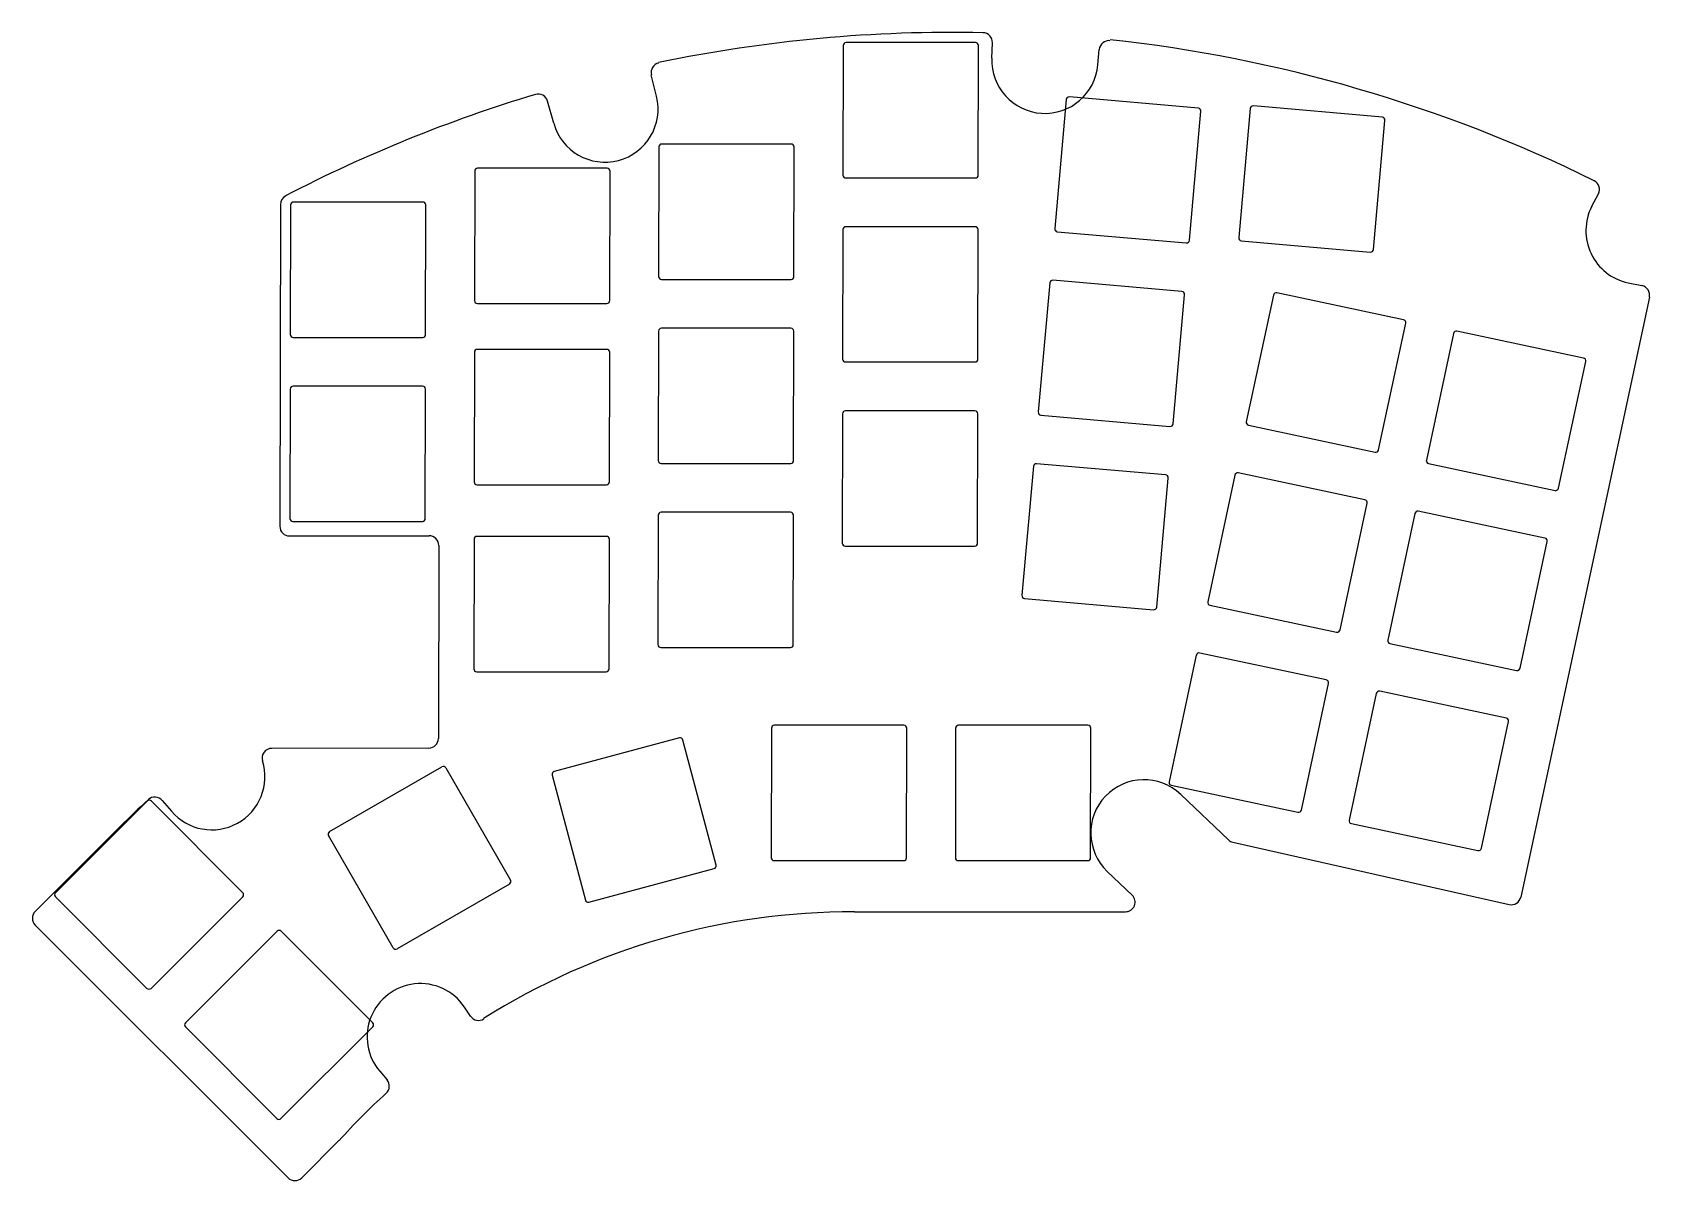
# Model space of a CAD drawing. Extents: x -130 to 37, y -49 to 69.
import ezdxf

# ---------------------------------------------------------------- set-up
doc = ezdxf.new("R2010")
doc.units = 0
doc.layers.add('Sketch243', color=7, linetype='CONTINUOUS')

msp = doc.modelspace()

# ---------------------------------------------------------------- linework, layer by layer
at = {"layer": 'Sketch243'}
for p, q in [((-45.9505, 68.0385, 22.4079), (-45.975, 54.6568, 21.707)), ((-32.2583, 68.338, 21.9454), (-45.6502, 68.338, 22.4131)), ((-31.9835, 54.6568, 21.2184), (-31.959, 68.0385, 21.9193)), ((-30.5812, 66.7279, 21.8024), (-30.5178, 68.3284, 21.8842)), ((-19.6144, 66.0378, 21.3833), (-19.4705, 67.6331, 21.4619)), ((-65.2463, 62.7967, 22.8068), (-65.7882, 65.0116, 22.9419)), ((-75.8812, 60.0004, 23.0316), (-76.5208, 62.2946, 23.1742)), ((-22.8889, 62.4557, 21.3098), (-24.0805, 49.125, 20.6523)), ((-9.22488, 61.5618, 20.7858), (-22.5636, 62.7281, 21.3127)), ((-10.1445, 47.9065, 20.1018), (-8.95293, 61.2372, 20.7592)), ((-3.86181, 61.516, 20.5961), (-5.05337, 48.1853, 19.9386)), ((9.80224, 60.622, 20.072), (-3.5365, 61.7883, 20.599)), ((8.88263, 46.9667, 19.3881), (10.0742, 60.2975, 20.0455)), ((-65.0081, 57.5528, 22.5235), (-65.0326, 44.1712, 21.8226)), ((-51.3159, 57.8524, 22.0611), (-64.7077, 57.8524, 22.5287)), ((-51.0411, 44.1712, 21.3341), (-51.0166, 57.5528, 22.0349)), ((-70.3588, 55.3559, 22.5952), (-83.7507, 55.3559, 23.0628)), ((-84.0511, 55.0563, 23.0576), (-84.0755, 41.6746, 22.3567)), ((-70.0841, 41.6746, 21.8681), (-70.0596, 55.0563, 22.569)), ((-45.6757, 54.3572, 21.6808), (-32.2839, 54.3572, 21.2132)), ((-89.4036, 51.8607, 23.0769), (-102.795, 51.8607, 23.5446)), ((31.4661, 51.4195, 18.8329), (32.1401, 52.7157, 18.8774)), ((-104.138, 51.6012, 23.5779), (-104.199, 18.3502, 21.8363)), ((-103.096, 51.5611, 23.5394), (-103.12, 38.1794, 22.8385)), ((-89.1288, 38.1794, 22.3499), (-89.1044, 51.5611, 23.0508)), ((-45.9853, 49.0146, 21.4115), (-46.0098, 35.6329, 20.7106)), ((-32.2931, 49.3141, 20.9491), (-45.6849, 49.3141, 21.4167)), ((-32.0183, 35.6329, 20.222), (-31.9938, 49.0146, 20.9229)), ((-23.8085, 48.8005, 20.6258), (-10.4698, 47.6342, 20.0989)), ((-4.78142, 47.8607, 19.9121), (8.55733, 46.6944, 19.3851)), ((-64.7333, 43.8716, 21.7965), (-51.3415, 43.8716, 21.3288)), ((-24.5829, 43.5042, 20.3751), (-25.7745, 30.1735, 19.7177)), ((-10.9188, 42.6103, 19.8511), (-24.2576, 43.7766, 20.3781)), ((35.2273, 43.5138, 18.287), (36.6467, 43.2226, 18.2222)), ((-11.8385, 28.955, 19.1671), (-10.6469, 42.2857, 19.8246)), ((-1.45544, 42.2449, 19.5015), (-4.2637, 29.1556, 18.9131)), ((11.9947, 39.6934, 18.898), (-1.09942, 42.4756, 19.5011)), ((37.421, 42.0366, 18.133), (24.1128, -19.9688, 15.3461)), ((-83.7763, 41.375, 22.3306), (-70.3844, 41.375, 21.8629)), ((-65.0429, 38.529, 21.5271), (-65.0674, 25.1473, 20.8263)), ((-51.3507, 38.8285, 21.0647), (-64.7425, 38.8285, 21.5324)), ((-51.0759, 25.1473, 20.3377), (-51.0514, 38.529, 21.0385)), ((9.41671, 26.2489, 18.283), (12.225, 39.3381, 18.8713)), ((30.6098, 35.7381, 18.0405), (17.5157, 38.5203, 18.6437)), ((-102.821, 37.8798, 22.8123), (-89.4292, 37.8798, 22.3447)), ((17.1597, 38.2896, 18.644), (14.3514, 25.2003, 18.0557)), ((-84.0853, 36.332, 22.0769), (-84.1098, 22.9503, 21.376)), ((-70.3931, 36.6316, 21.6145), (-83.7849, 36.6316, 22.0821)), ((-70.1183, 22.9503, 20.8874), (-70.0938, 36.332, 21.5883)), ((-45.7105, 35.3333, 20.6845), (-32.3187, 35.3333, 20.2168)), ((28.0318, 22.2936, 17.4255), (30.8401, 35.3828, 18.0138)), ((-103.131, 32.5372, 22.543), (-103.155, 19.1555, 21.8421)), ((-89.4384, 32.8368, 22.0805), (-102.83, 32.8368, 22.5482)), ((-89.1636, 19.1555, 21.3535), (-89.1392, 32.5372, 22.0544)), ((-32.3279, 30.2903, 19.9527), (-45.7197, 30.2903, 20.4203)), ((-46.0201, 29.9907, 20.4151), (-46.0446, 16.609, 19.7142)), ((-32.0531, 16.609, 19.2256), (-32.0286, 29.9907, 19.9265)), ((-25.5025, 29.849, 19.6912), (-12.1638, 28.6827, 19.1642)), ((-4.03342, 28.8003, 18.8865), (9.06068, 26.0181, 18.2833)), ((-64.7681, 24.8477, 20.8001), (-51.3763, 24.8477, 20.3324)), ((-26.2769, 24.5527, 19.4405), (-27.4684, 11.222, 18.783)), ((-12.6128, 23.6588, 18.9164), (-25.9516, 24.8251, 19.4434)), ((-5.44778, 23.6367, 18.6651), (-8.25604, 10.5475, 18.0767)), ((8.00235, 21.0852, 18.0616), (-5.09176, 23.8674, 18.6647)), ((14.5817, 24.845, 18.029), (27.6758, 22.0628, 17.4258)), ((-83.8105, 22.6507, 21.3499), (-70.4187, 22.6507, 20.8822)), ((-13.5324, 10.0035, 18.2325), (-12.3409, 23.3342, 18.8899)), ((5.42437, 7.64069, 17.4466), (8.23263, 20.7299, 18.0349)), ((-102.856, 18.8559, 21.8159), (-89.464, 18.8559, 21.3483)), ((-65.0777, 19.5051, 20.5307), (-65.1022, 6.12342, 19.8299)), ((-51.3855, 19.8046, 20.0683), (-64.7773, 19.8046, 20.536)), ((-51.1107, 6.12342, 19.3413), (-51.0862, 19.5051, 20.0421)), ((13.1673, 19.6814, 17.8076), (10.3591, 6.59217, 17.2193)), ((26.6175, 17.1299, 17.2041), (13.5234, 19.9121, 17.8073)), ((-103.199, 17.3515, 21.749), (-88.7692, 17.3779, 21.2465)), ((-84.1206, 17.0085, 21.0648), (-84.1451, 3.62685, 20.3639)), ((-70.4284, 17.3081, 20.6024), (-83.8203, 17.3081, 21.07)), ((-70.1536, 3.62685, 19.8753), (-70.1292, 17.0085, 20.5762)), ((24.0395, 3.6854, 16.5891), (26.8478, 16.7746, 17.1774)), ((-87.7698, 16.3793, 21.1592), (-87.8067, -3.56734, 20.1145)), ((-45.7453, 16.3094, 19.6881), (-32.3535, 16.3094, 19.2204)), ((-27.1965, 10.8975, 18.7565), (-13.8577, 9.73117, 18.2296)), ((-8.02576, 10.1921, 18.0501), (5.06834, 7.40993, 17.4469)), ((-64.8029, 5.82383, 19.8037), (-51.411, 5.82383, 19.336)), ((-9.44012, 5.0285, 17.8287), (-12.2484, -8.06071, 17.2404)), ((4.01001, 2.47706, 17.2252), (-9.0841, 5.25926, 17.8284)), ((10.5894, 6.23684, 17.1926), (23.6835, 3.45464, 16.5894)), ((-83.8458, 3.32726, 20.3378), (-70.454, 3.32726, 19.8701)), ((1.43203, -10.9675, 16.6102), (4.24029, 2.12173, 17.1985)), ((9.17501, 1.07321, 16.9712), (6.36675, -12.016, 16.3829)), ((22.6251, -1.47823, 16.3677), (9.53103, 1.30397, 16.9709)), ((-53.3651, -2.51472, 18.967), (-53.3896, -15.8964, 18.2661)), ((-39.6729, -2.21513, 18.5046), (-53.0648, -2.21513, 18.9722)), ((-39.3981, -15.8964, 17.7775), (-39.3736, -2.51472, 18.4784)), ((-34.3267, -2.51472, 18.3022), (-34.3512, -15.8964, 17.6013)), ((-20.6345, -2.21513, 17.8397), (-34.0264, -2.21513, 18.3074)), ((-20.3597, -15.8964, 17.1127), (-20.3353, -2.51472, 17.8136)), ((20.0472, -14.9228, 15.7527), (22.8554, -1.83356, 16.3411)), ((-88.8061, -4.56595, 20.0971), (-105.03, -4.59557, 20.6621)), ((-62.8878, -3.52356, 19.2466), (-75.8296, -6.98698, 19.517)), ((-59.0785, -16.6611, 18.4247), (-62.521, -3.7354, 19.2227)), ((-99.0518, -13.1989, 20.0022), (-87.4416, -6.50863, 19.9476)), ((-87.0323, -6.6183, 19.9275), (-80.3581, -18.2074, 19.0867)), ((-76.0423, -7.35391, 19.5052), (-72.5999, -20.2796, 18.7071)), ((-116.367, -9.98358, 20.7754), (-115.418, -11.0919, 20.6841)), ((-12.0181, -8.41604, 17.2137), (1.076, -11.1982, 16.6105)), ((-6.11816, -14.051, 16.7122), (-11.0494, -9.35534, 17.1306)), ((-127.398, -19.5109, 20.661), (-117.912, -10.0475, 20.826)), ((-117.488, -10.0474, 20.8112), (-108.035, -19.5086, 19.985)), ((-120.632, -12.597, 20.7873), (-129.501, -21.452, 20.6327)), ((6.59703, -12.3713, 16.3562), (19.6911, -15.1535, 15.7531)), ((-92.4881, -25.1973, 19.1438), (-99.1624, -13.6082, 19.9846)), ((-5.64946, -14.3017, 16.6826), (22.9142, -20.7353, 15.3478)), ((-53.0903, -16.1959, 18.24), (-39.6985, -16.1959, 17.7723)), ((-34.0519, -16.1959, 17.5751), (-20.6601, -16.1959, 17.1075)), ((-72.2331, -20.4914, 18.6832), (-59.2912, -17.028, 18.4129)), ((-16.0725, -19.7601, 16.7604), (-18.641, -17.3143, 16.9783)), ((-127.399, -19.9345, 20.6388), (-117.945, -29.3957, 19.8126)), ((-117.521, -29.3956, 19.7978), (-108.036, -19.9322, 19.9628)), ((-80.4686, -18.6167, 19.0691), (-92.0788, -25.307, 19.1237)), ((-44.7806, -21.4822, 17.6726), (-16.7645, -21.4822, 16.6942)), ((-129.502, -22.8648, 20.5586), (-103.352, -48.9748, 18.2762)), ((-113.961, -32.96, 19.4865), (-104.473, -23.4987, 19.6513)), ((-104.049, -23.4987, 19.6365), (-94.5977, -32.9619, 18.8102)), ((-84.4789, -32.2731, 18.493), (-85.12, -31.3248, 18.5651)), ((-104.51, -42.8468, 18.638), (-113.961, -33.3836, 19.4643)), ((-94.5985, -33.3856, 18.7881), (-104.086, -42.8469, 18.6232)), ((-93.864, -37.9706, 18.522), (-93.1167, -38.8474, 18.4499)), ((-101.939, -48.9736, 18.227), (-98.0841, -45.1242, 18.2942))]:
    msp.add_line(p, q, dxfattribs=at)
for centre, radius, start, end in [((-34.6266, -80.5426, 14.2209), 149.94, 88.8035, 101.699), ((-31.5164, 68.366, 21.921), 0.99932, -2.16054, 88.8035), ((-34.6266, -80.5426, 14.2209), 150.065, 63.7714, 83.7755), ((-45.6507, 68.0385, 22.3974), 0.29959, 89.8952, 180), ((-32.2589, 68.0385, 21.9298), 0.29982, 0, 89.8952), ((-18.4751, 67.5453, 21.4226), 0.99883, 83.7755, 174.958), ((-64.8173, 65.2503, 22.9205), 0.9983, 101.699, -166.182), ((-25.0888, 66.5207, 21.5998), 5.49626, 177.839, -5.04179), ((-34.6266, -80.5426, 14.2209), 149.868, 106.731, 117.405), ((-77.4835, 62.025, 23.1937), 0.99981, 15.6446, 106.731), ((-70.5859, 61.4833, 22.9244), 5.49896, -164.355, 13.8184), ((-22.5903, 62.4296, 21.298), 0.29964, 84.8922, 175.003), ((-9.25156, 61.2633, 20.771), 0.29977, -4.99701, 84.8922), ((-3.56318, 61.4899, 20.5843), 0.29964, 84.8922, 175.003), ((9.77556, 60.3236, 20.0573), 0.29977, -4.99701, 84.8922), ((-64.7083, 57.5528, 22.5131), 0.29959, 89.8952, 180), ((-51.3164, 57.5528, 22.0454), 0.29982, 0, 89.8952), ((-83.7512, 55.0563, 23.0471), 0.29959, 89.8952, 180), ((-70.3594, 55.0563, 22.5795), 0.29982, 0, 89.8952), ((-45.6752, 54.6568, 21.6965), 0.29982, 180, -90.1048), ((-32.2833, 54.6568, 21.2289), 0.29959, -90.1048, 0), ((31.2535, 53.1749, 18.9324), 0.99848, -27.3785, 63.7714), ((-103.138, 51.6012, 23.543), 0.99804, 117.405, 180), ((-102.796, 51.5611, 23.5289), 0.29959, 89.8952, 180), ((-89.4042, 51.5611, 23.0612), 0.29982, 0, 89.8952), ((36.3426, 48.8941, 18.5302), 5.49166, 152.622, -101.711), ((-45.6855, 49.0146, 21.401), 0.29959, 89.8952, 180), ((-32.2937, 49.0146, 20.9334), 0.29982, 0, 89.8952), ((-23.7819, 49.0989, 20.6405), 0.29977, 175.003, -95.1078), ((-10.4431, 47.9326, 20.1136), 0.29964, -95.1078, -4.99701), ((-4.75474, 48.1591, 19.9268), 0.29977, 175.003, -95.1078), ((8.58401, 46.9929, 19.3999), 0.29964, -95.1078, -4.99701), ((-64.7327, 44.1712, 21.8122), 0.29982, 180, -90.1048), ((-51.3409, 44.1712, 21.3445), 0.29959, -90.1048, 0), ((-24.2843, 43.4781, 20.3633), 0.29964, 84.8922, 175.003), ((-10.9455, 42.3118, 19.8364), 0.29977, -4.99701, 84.8922), ((-1.16229, 42.1826, 19.488), 0.29971, 77.8909, 168.004), ((36.4439, 42.2443, 18.178), 0.99899, -12.0002, 78.2888), ((-83.7757, 41.6746, 22.3463), 0.29982, 180, -90.1048), ((-70.3839, 41.6746, 21.8786), 0.29959, -90.1048, 0), ((-64.7431, 38.529, 21.5167), 0.29959, 89.8952, 180), ((-51.3512, 38.529, 21.049), 0.29982, 0, 89.8952), ((11.9318, 39.4004, 18.8848), 0.2997, -11.9956, 77.8909), ((17.4528, 38.2273, 18.6305), 0.29971, 77.8909, 168.004), ((-102.82, 38.1794, 22.828), 0.29982, -180, -90.1048), ((-89.4287, 38.1794, 22.3604), 0.29959, -90.1048, 0), ((-83.7855, 36.332, 22.0664), 0.29959, 89.8952, 180), ((-70.3936, 36.332, 21.5988), 0.29982, 0, 89.8952), ((-45.71, 35.6329, 20.7001), 0.29982, 180, -90.1048), ((-32.3181, 35.6329, 20.2325), 0.29959, -90.1048, 0), ((30.5469, 35.4451, 18.0273), 0.2997, -11.9956, 77.8909), ((-102.831, 32.5372, 22.5325), 0.29959, 89.8952, 180), ((-89.439, 32.5372, 22.0649), 0.29982, 0, 89.8952), ((-45.7203, 29.9907, 20.4046), 0.29959, 89.8952, 180), ((-32.3285, 29.9907, 19.937), 0.29982, 0, 89.8952), ((-25.4758, 30.1474, 19.7059), 0.29977, 175.003, -95.1078), ((-12.1371, 28.9811, 19.1789), 0.29964, -95.1078, -4.99701), ((-3.97055, 29.0933, 18.8996), 0.2997, 168.004, -102.109), ((-64.7675, 25.1473, 20.8158), 0.29982, 180, -90.1048), ((-51.3757, 25.1473, 20.3481), 0.29959, -90.1048, 0), ((9.12355, 26.3112, 18.2965), 0.29971, -102.109, -11.9956), ((14.6446, 25.1381, 18.0422), 0.2997, 168.004, -102.109), ((-25.9782, 24.5266, 19.4287), 0.29964, 84.8922, 175.003), ((-12.6395, 23.3603, 18.9017), 0.29977, -4.99701, 84.8922), ((-5.15463, 23.5744, 18.6516), 0.29971, 77.8909, 168.004), ((-83.81, 22.9503, 21.3656), 0.29982, 180, -90.1048), ((-70.4181, 22.9503, 20.8979), 0.29959, -90.1048, 0), ((27.7387, 22.3559, 17.439), 0.29971, -102.109, -11.9956), ((7.93947, 20.7922, 18.0484), 0.2997, -11.9956, 77.8909), ((-102.855, 19.1555, 21.8316), 0.29982, 180, -90.1048), ((-89.4635, 19.1555, 21.364), 0.29959, -90.1048, 0), ((-64.7779, 19.5051, 20.5203), 0.29959, 89.8952, 180), ((-51.386, 19.5051, 20.0526), 0.29982, 0, 89.8952), ((13.4605, 19.6191, 17.7941), 0.29971, 77.8909, 168.004), ((-103.199, 18.3502, 21.8014), 0.99939, 180, -90), ((-88.7692, 16.3793, 21.1941), 0.99939, -0.0010436, 90), ((-83.8208, 17.0085, 21.0543), 0.29959, 89.8952, 180), ((-70.429, 17.0085, 20.5867), 0.29982, 0, 89.8952), ((26.5546, 16.8369, 17.1909), 0.2997, -11.9956, 77.8909), ((-45.7448, 16.609, 19.7037), 0.29982, 180, -90.1048), ((-32.3529, 16.609, 19.2361), 0.29959, -90.1048, 0), ((-27.1698, 11.1959, 18.7712), 0.29977, 175.003, -95.1078), ((-7.96289, 10.4852, 18.0632), 0.2997, 168.004, -102.109), ((-13.831, 10.0296, 18.2443), 0.29964, -95.1078, -4.99701), ((5.13121, 7.70298, 17.4601), 0.29971, -102.109, -11.9956), ((-64.8023, 6.12342, 19.8194), 0.29982, 180, -90.1048), ((-51.4105, 6.12342, 19.3517), 0.29959, -90.1048, 0), ((-9.14697, 4.96621, 17.8152), 0.29971, 77.8909, 168.004), ((10.6522, 6.52988, 17.2058), 0.2997, 168.004, -102.109), ((-83.8453, 3.62685, 20.3535), 0.29982, -180, -90.1048), ((-70.4535, 3.62685, 19.8858), 0.29959, -90.1048, 0), ((23.7463, 3.74769, 16.6026), 0.29971, -102.109, -11.9956), ((3.94713, 2.18402, 17.212), 0.2997, -11.9956, 77.8909), ((9.46816, 1.01092, 16.9577), 0.29971, 77.8909, 168.004), ((22.5623, -1.77127, 16.3546), 0.2997, -11.9956, 77.8909), ((-53.0653, -2.51472, 18.9565), 0.29959, 89.8952, 180), ((-39.6735, -2.51472, 18.4889), 0.29982, 0, 89.8952), ((-34.0269, -2.51472, 18.2917), 0.29959, 89.8952, 180), ((-20.6351, -2.51472, 17.8241), 0.29982, 0, 89.8952), ((-105.03, -5.5942, 20.6097), 0.99863, 90, -162.792), ((-88.8061, -3.56732, 20.1494), 0.99863, -90, -0.0010436), ((-62.8107, -3.81294, 19.2288), 0.29994, 14.9819, 104.913), ((-111.238, -7.51687, 20.7257), 5.49984, -139.457, 17.208), ((-87.2922, -6.76809, 19.9287), 0.3, 29.9525, 119.938), ((-75.7526, -7.27637, 19.4991), 0.29947, 104.913, -165.018), ((-14.8452, -13.3348, 17.0545), 5.49947, 46.353, -133.647), ((-11.9552, -8.123, 17.2269), 0.2997, 168.004, -102.109), ((-60.9167, -72.3142, 15.5705), 84.4489, 132.343, 134.999), ((-117.701, -10.2593, 20.8075), 0.29998, 44.9326, 134.976), ((-117.126, -10.6336, 20.7679), 0.99997, 40.5433, 132.343), ((1.13888, -10.9052, 16.6237), 0.29971, -102.109, -11.9956), ((-98.9024, -13.4584, 19.9833), 0.29941, 119.938, -150.048), ((6.6599, -12.0783, 16.3694), 0.2997, 168.004, -102.109), ((-5.42801, -13.3275, 16.726), 0.9999, -133.647, -102.807), ((19.754, -14.8605, 15.7662), 0.29971, -102.109, -11.9956), ((-59.3683, -16.7386, 18.4308), 0.29947, -75.0868, 14.9821), ((-53.0898, -15.8964, 18.2557), 0.29982, 180, -90.1048), ((-39.6979, -15.8964, 17.788), 0.29959, -90.1048, 0), ((-34.0514, -15.8964, 17.5908), 0.29982, 180, -90.1048), ((-20.6595, -15.8964, 17.1232), 0.29959, -90.1048, 0), ((-80.618, -18.3572, 19.0879), 0.29941, -60.0622, 29.9525), ((-127.186, -19.7227, 20.6425), 0.29943, 134.976, -135.067), ((-108.247, -19.7204, 19.9813), 0.29943, -45.0238, 44.9326), ((-16.7626, -20.4836, 16.7465), 0.99863, -90.1048, 46.353), ((23.1356, -19.7611, 15.3912), 0.99906, -102.807, -12.0002), ((-128.795, -22.1578, 20.571), 0.9981, 134.999, -135), ((-44.9118, -93.2038, 13.9161), 71.7217, 89.8952, 122.211), ((-72.3101, -20.202, 18.7011), 0.29994, -165.018, -75.0868), ((-104.261, -23.7105, 19.6328), 0.29998, 44.9201, 134.964), ((-92.2282, -25.0475, 19.1425), 0.3, -150.048, -60.0622), ((-117.733, -29.1838, 19.8163), 0.29998, -135.067, -45.0238), ((-89.6765, -34.4051, 18.5627), 5.5, 34.0598, -139.587), ((-113.749, -33.1718, 19.468), 0.29943, 134.964, -135.08), ((-94.8101, -33.1737, 18.8066), 0.29943, -45.0364, 44.9201), ((-83.6504, -31.713, 18.4934), 1, -145.94, -57.7894), ((-93.8781, -39.4957, 18.4425), 0.99807, -47.6442, 40.413), ((-44.9118, -93.2038, 13.9161), 71.6811, 132.356, 137.879), ((-104.298, -42.635, 18.6417), 0.29998, -135.08, -45.0364), ((-102.645, -48.2678, 18.2886), 0.99992, -135, -45.001)]:
    msp.add_arc(centre, radius, start, end, dxfattribs=at)

doc.saveas('drawing.dxf')
